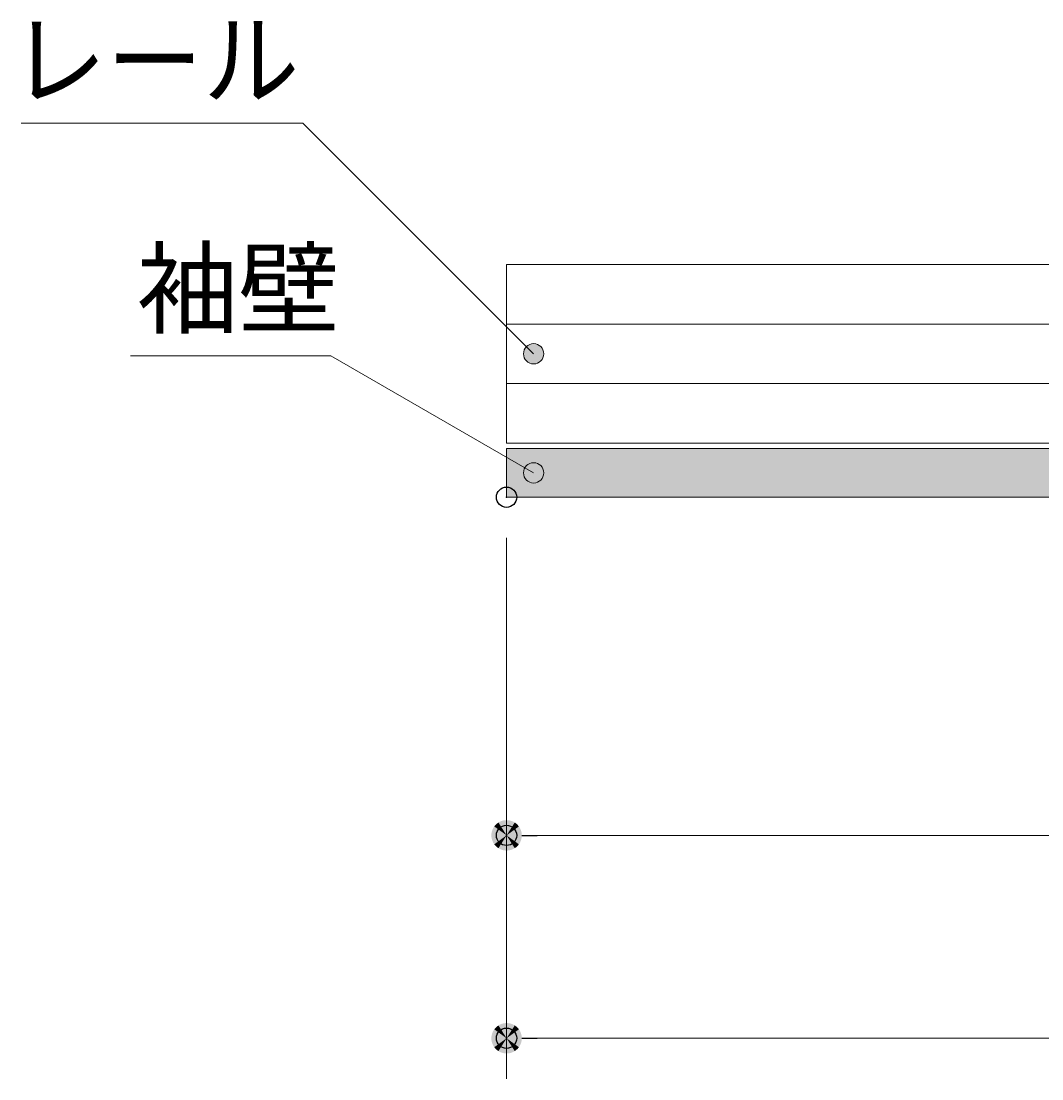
# Model space of a CAD drawing. Units: millimetres, scale not verified. Extents: x -9094 to 9094, y -4567 to 4567.
# Drawn here: x -1976 to -1221, y 216 to 998 of the extents above; entities that cross this region are included whole.
import ezdxf
from ezdxf.enums import TextEntityAlignment as Align

# ---------------------------------------------------------------- set-up
doc = ezdxf.new("R2010")
doc.units = ezdxf.units.MM
doc.header["$LTSCALE"] = 30
doc.header["$PDMODE"] = 32
doc.header["$PDSIZE"] = 15
for name, color, linetype, lineweight in [('0-0_3一般', 254, 'Continuous', 20), ('0-2_2寸法-1', 7, 'Continuous', 15), ('0-3_0', 7, 'Continuous', 25), ('0-5_2寸法-3', 7, 'Continuous', 15)]:
    doc.layers.add(name, color=color, linetype=linetype, lineweight=lineweight)
doc.layers.add('0-4_Defpoints', color=7, linetype='Continuous')
doc.styles.add('ＭＳ Ｐゴシック', font='')
doc.styles.get('ＭＳ Ｐゴシック').set_extended_font_data('MS PGothic')

# ---------------------------------------------------------------- blocks, each defined once
blk = doc.blocks.new('グループ-92')
at = {"layer": '0-0_3一般', "color": 7, "lineweight": 15}
for points in [[(31920, 24555), (129840, 24555), (129840, 23235), (31920, 23235)], [(31920, 23235), (129840, 23235), (129840, 21915), (31920, 21915)], [(31920, 21915), (129840, 21915), (129840, 20595), (31920, 20595)], [(31920, 20475), (56775, 20475), (56775, 19395), (31920, 19395)]]:
    blk.add_lwpolyline(points, close=True, dxfattribs=at)
at = {"layer": '0-0_3一般', "color": 8}
blk.add_solid([(31920, 20475), (31920, 19395), (56775, 20475), (56775, 19395)], dxfattribs=at)
blk = doc.blocks.new('グループ-93')
at = {"layer": '0-0_3一般'}
blk.add_blockref('グループ-92', (0, 0), dxfattribs=at)
blk = doc.blocks.new('_Dot')
at = {"layer": '0-3_0'}
blk.add_line((-15, 0), (-30, 0), dxfattribs=at)
for points in [[(0, 0), (-10.93, 10.27), (-9.56, 11.56)], [(0, 0), (-9.56, 11.56), (-8.04, 12.66)], [(0, 0), (-8.04, 12.66), (-6.39, 13.57)], [(0, 0), (-6.39, 13.57), (-4.64, 14.27)], [(0, 0), (-4.64, 14.27), (-2.81, 14.73)], [(0, 0), (-2.81, 14.73), (-0.94, 14.97)], [(0, 0), (-0.94, 14.97), (0.94, 14.97)], [(0, 0), (0.94, 14.97), (2.81, 14.73)], [(0, 0), (2.81, 14.73), (4.64, 14.27)], [(0, 0), (4.64, 14.27), (6.39, 13.57)], [(0, 0), (6.39, 13.57), (8.04, 12.66)], [(0, 0), (8.04, 12.66), (9.56, 11.56)], [(0, 0), (9.56, 11.56), (10.93, 10.27)], [(0, 0), (-15, 0), (-14.88, 1.88)], [(0, 0), (-14.88, -1.88), (-15, 0)], [(0, 0), (-14.88, 1.88), (-14.53, 3.73)], [(0, 0), (-14.53, -3.73), (-14.88, -1.88)], [(0, 0), (-14.53, 3.73), (-13.95, 5.52)], [(0, 0), (-13.95, -5.52), (-14.53, -3.73)], [(0, 0), (-13.95, 5.52), (-13.14, 7.23)], [(0, 0), (-13.14, -7.23), (-13.95, -5.52)], [(0, 0), (-13.14, 7.23), (-12.14, 8.82)], [(0, 0), (-12.14, -8.82), (-13.14, -7.23)], [(0, 0), (-12.14, 8.82), (-10.93, 10.27)], [(0, 0), (-10.93, -10.27), (-12.14, -8.82)], [(0, 0), (-9.56, -11.56), (-10.93, -10.27)], [(0, 0), (-8.04, -12.66), (-9.56, -11.56)], [(0, 0), (-6.39, -13.57), (-8.04, -12.66)], [(0, 0), (-4.64, -14.27), (-6.39, -13.57)], [(0, 0), (-2.81, -14.73), (-4.64, -14.27)], [(0, 0), (-0.94, -14.97), (-2.81, -14.73)], [(0, 0), (0.94, -14.97), (-0.94, -14.97)], [(0, 0), (10.93, 10.27), (12.14, 8.82)], [(0, 0), (12.14, 8.82), (13.14, 7.23)], [(0, 0), (13.14, 7.23), (13.95, 5.52)], [(0, 0), (13.95, 5.52), (14.53, 3.73)], [(0, 0), (14.53, 3.73), (14.88, 1.88)], [(0, 0), (14.88, 1.88), (15, 0)], [(0, 0), (2.81, -14.73), (0.94, -14.97)], [(0, 0), (4.64, -14.27), (2.81, -14.73)], [(0, 0), (6.39, -13.57), (4.64, -14.27)], [(0, 0), (8.04, -12.66), (6.39, -13.57)], [(0, 0), (9.56, -11.56), (8.04, -12.66)], [(0, 0), (10.93, -10.27), (9.56, -11.56)], [(0, 0), (12.14, -8.82), (10.93, -10.27)], [(0, 0), (13.14, -7.23), (12.14, -8.82)], [(0, 0), (13.95, -5.52), (13.14, -7.23)], [(0, 0), (14.53, -3.73), (13.95, -5.52)], [(0, 0), (14.88, -1.88), (14.53, -3.73)], [(0, 0), (15, 0), (14.88, -1.88)]]:
    blk.add_solid(points, dxfattribs=at)

msp = doc.modelspace()

# ---------------------------------------------------------------- hatches: boundary and pattern name
at = {"layer": '0-5_2寸法-3'}
for points in [[(-1589.74, 752.5, 1), (-1604.76, 752.5, 1)], [(-1589.74, 664.5, 1), (-1604.76, 664.5, 1)]]:
    msp.add_hatch(color=256, dxfattribs=at).paths.add_polyline_path(points)

# ---------------------------------------------------------------- linework, layer by layer
at = {"layer": '0-2_2寸法-1'}
for p, q in [((-1617.25, 616.5), (-1617.25, 366.5)), ((1624.24, 396.5), (-1594.74, 396.5)), ((-1617.25, 366.5), (-1617.25, 216.5)), ((1756.24, 246.5), (-1594.74, 246.5))]:
    msp.add_line(p, q, dxfattribs=at)
at = {"layer": '0-4_Defpoints'}
for p in [(-1617.25, 646.5), (-1617.25, 396.5), (-1617.25, 246.5)]:
    msp.add_point(p, dxfattribs=at)
at = {"layer": '0-5_2寸法-3'}
for points in [[(-1597.25, 752.5), (-1767.85, 923.1), (-1976.21, 923.1)], [(-1597.25, 664.5), (-1747.25, 751.1), (-1895.42, 751.1)]]:
    msp.add_lwpolyline(points, dxfattribs=at)
for centre in [(-1597.25, 752.5), (-1597.25, 664.5)]:
    msp.add_circle(centre, 7.51, dxfattribs=at)

# ---------------------------------------------------------------- block references
at = {"layer": '0-0_3一般', "xscale": 0.03333333, "yscale": 0.03333333}
msp.add_blockref('グループ-93', (-2681.25, 0), dxfattribs=at)
at = {"layer": '0-2_2寸法-1', "xscale": 0.7503418, "yscale": 0.7503418, "rotation": 180}
for p in [(-1617.25, 396.5), (-1617.25, 246.5)]:
    msp.add_blockref('_Dot', p, dxfattribs=at)

# ---------------------------------------------------------------- texts
at = {"layer": '0-5_2寸法-3', "style": 'ＭＳ Ｐゴシック', "width": 0.95}
msp.add_text('レール', height=54.99, dxfattribs=at).set_placement((-1984.28, 925.67), align=Align.BOTTOM_LEFT)
at = {"layer": '0-5_2寸法-3', "style": 'ＭＳ Ｐゴシック'}
msp.add_text('袖壁', height=54.99, dxfattribs=at).set_placement((-1890.74, 756.86), align=Align.BOTTOM_LEFT)

doc.saveas('drawing.dxf')
